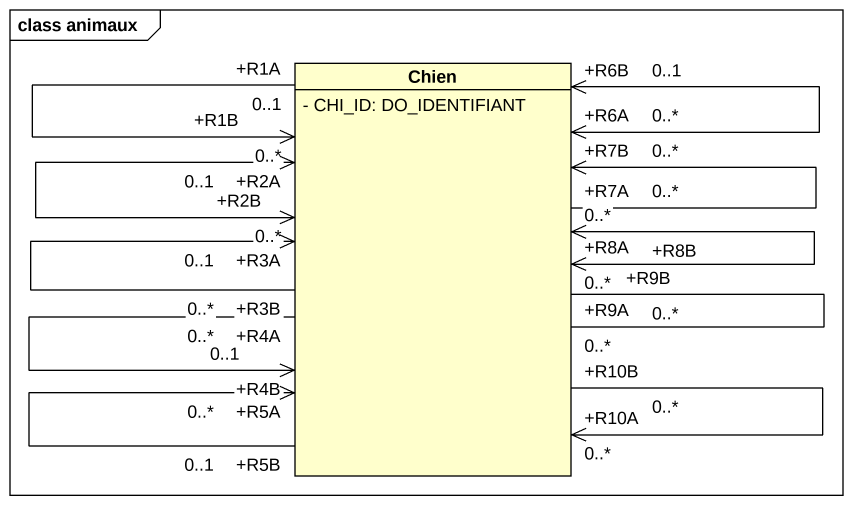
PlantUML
@startuml
mainframe class animaux
hide circle
hide empty members
skinparam classAttributeIconSize 0
class Chien {
  - CHI_ID: DO_IDENTIFIANT
}
Chien "+R8A\n0..*" <--> "+R8B\n0..*" Chien
Chien "+R1A\n0..1" --> "+R1B\n0..*" Chien
Chien "+R3A\n0..1" <-- "+R3B\n0..*" Chien
Chien "+R7A\n0..*" --> "+R7B\n0..*" Chien
Chien "+R5A\n0..*" <-- "+R5B\n0..1" Chien
Chien "+R10A\n0..*" <-- "+R10B\n0..*" Chien
Chien "+R4A\n0..*" --> "+R4B\n0..1" Chien
Chien "+R6A\n0..*" <--> "+R6B\n0..1" Chien
Chien "+R2A\n0..1" <--> "+R2B\n0..*" Chien
Chien "+R9A\n0..*" -- "+R9B\n0..*" Chien
@enduml
